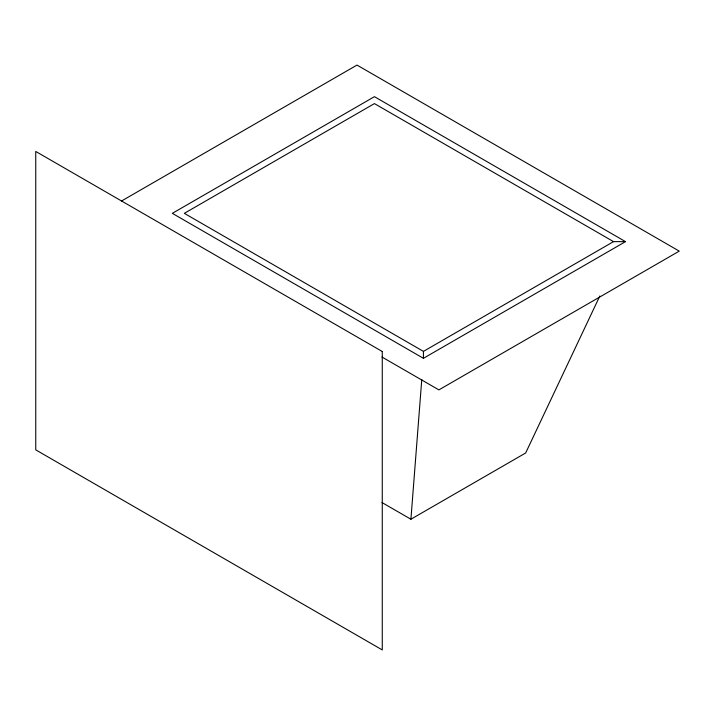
<?xml version="1.0" encoding="UTF-8"?>
<svg xmlns="http://www.w3.org/2000/svg" width="715" height="715" viewBox="0 0 715 715"><rect width="100%" height="100%" fill="white"/><g stroke="black" fill="none" stroke-linecap="round" stroke-linejoin="round"><path stroke-width="1.07" d="M381.989 502.538L410.911 519.233L421.787 379.397M599.84 295.983L525.668 452.979L410.911 519.233M121.461 201.049L356.991 65.074L679.25 251.126L438.894 389.89L381.971 357.026M613.524 241.634L374.428 103.595L184.336 213.347L423.432 351.387L613.524 241.634L625.518 241.634L423.432 358.313L172.342 213.347L374.428 96.668L625.518 241.634M423.432 351.387L423.432 358.313M382.266 351.503L35.75 151.446L35.75 449.869L382.266 649.926L382.266 351.503"/></g></svg>
